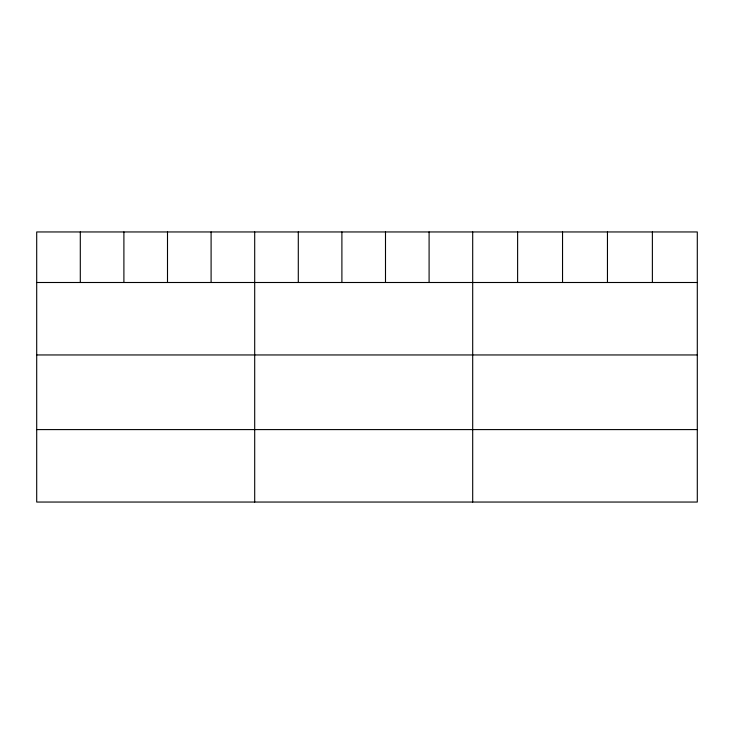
<?xml version="1.0" encoding="UTF-8"?>
<svg xmlns="http://www.w3.org/2000/svg" width="734" height="734" viewBox="0 0 734 734"><rect width="100%" height="100%" fill="white"/><g stroke="black" fill="none" stroke-linecap="round" stroke-linejoin="round"><path stroke-width="1.1" d="M697.3 282.498L697.3 502.047L36.7 502.047L36.7 231.953L697.3 231.953L697.3 282.498L36.7 282.498M36.7 354.953L697.3 354.953M36.7 429.592L697.3 429.592M652.379 231.953L652.379 282.498M607.458 231.953L607.458 282.498M562.538 231.953L562.538 282.498M517.617 231.953L517.617 282.498M472.696 231.953L472.696 502.047M429.096 231.953L429.096 282.498M385.497 231.953L385.497 282.498M341.897 231.953L341.897 282.498M298.298 231.953L298.298 282.498M254.698 231.953L254.698 502.047M211.098 231.953L211.098 282.498M167.499 231.953L167.499 282.498M123.899 231.953L123.899 282.498M80.3 231.953L80.3 282.498"/></g></svg>
